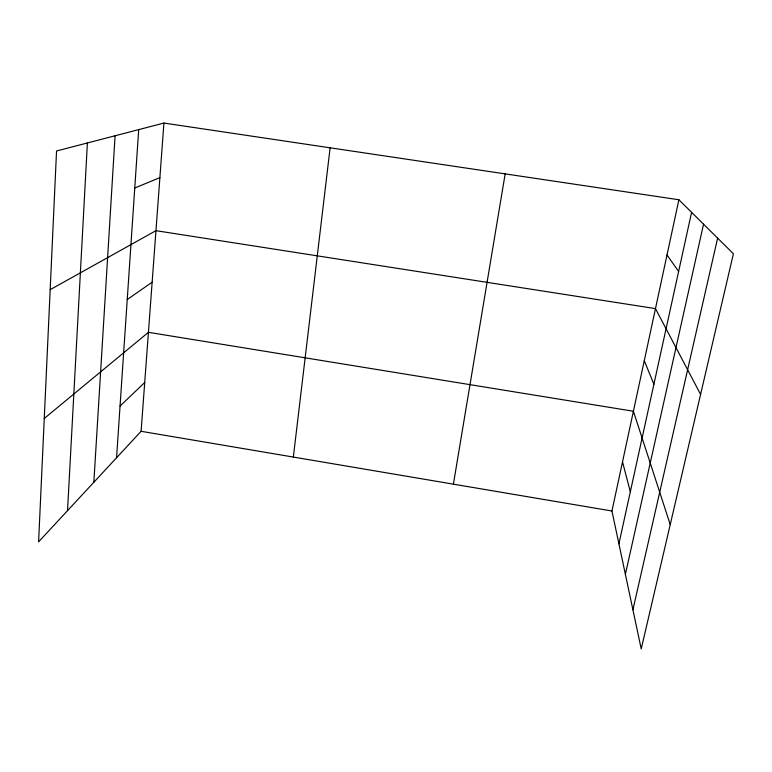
<?xml version="1.0" encoding="UTF-8"?>
<svg xmlns="http://www.w3.org/2000/svg" width="772" height="772" viewBox="0 0 772 772"><rect width="100%" height="100%" fill="white"/><g stroke="black" fill="none" stroke-linecap="round" stroke-linejoin="round"><path stroke-width="1.16" d="M67.531 510.649L87.39 142.965M93.846 482.268L115.086 135.756M116.562 457.767L138.699 129.619M163.925 123.057L56.539 150.994L38.6 541.857L141.102 431.297L163.925 123.057L678.887 199.755L733.4 253.756L641.223 648.943L611.945 511.006L678.887 199.755M293.341 457.072L330.127 147.809M453.396 484.169L505.168 173.883M618.912 543.816L691.587 212.339M625.378 574.31L703.543 224.179M632.915 609.774L717.622 238.123M120.046 406.082L144.711 382.507M44.265 418.463L148.436 332.317L633.407 411.244L670.231 524.584M127.235 299.536L152.142 282.205M50.17 289.683L155.954 230.674L655.476 308.617L700.59 394.405M134.762 188.011L159.881 177.647M141.102 431.297L611.945 511.006M667.008 255.001L678.627 271.483M644.282 360.678L653.903 384.244M622.521 461.849L630.328 491.745"/></g></svg>
